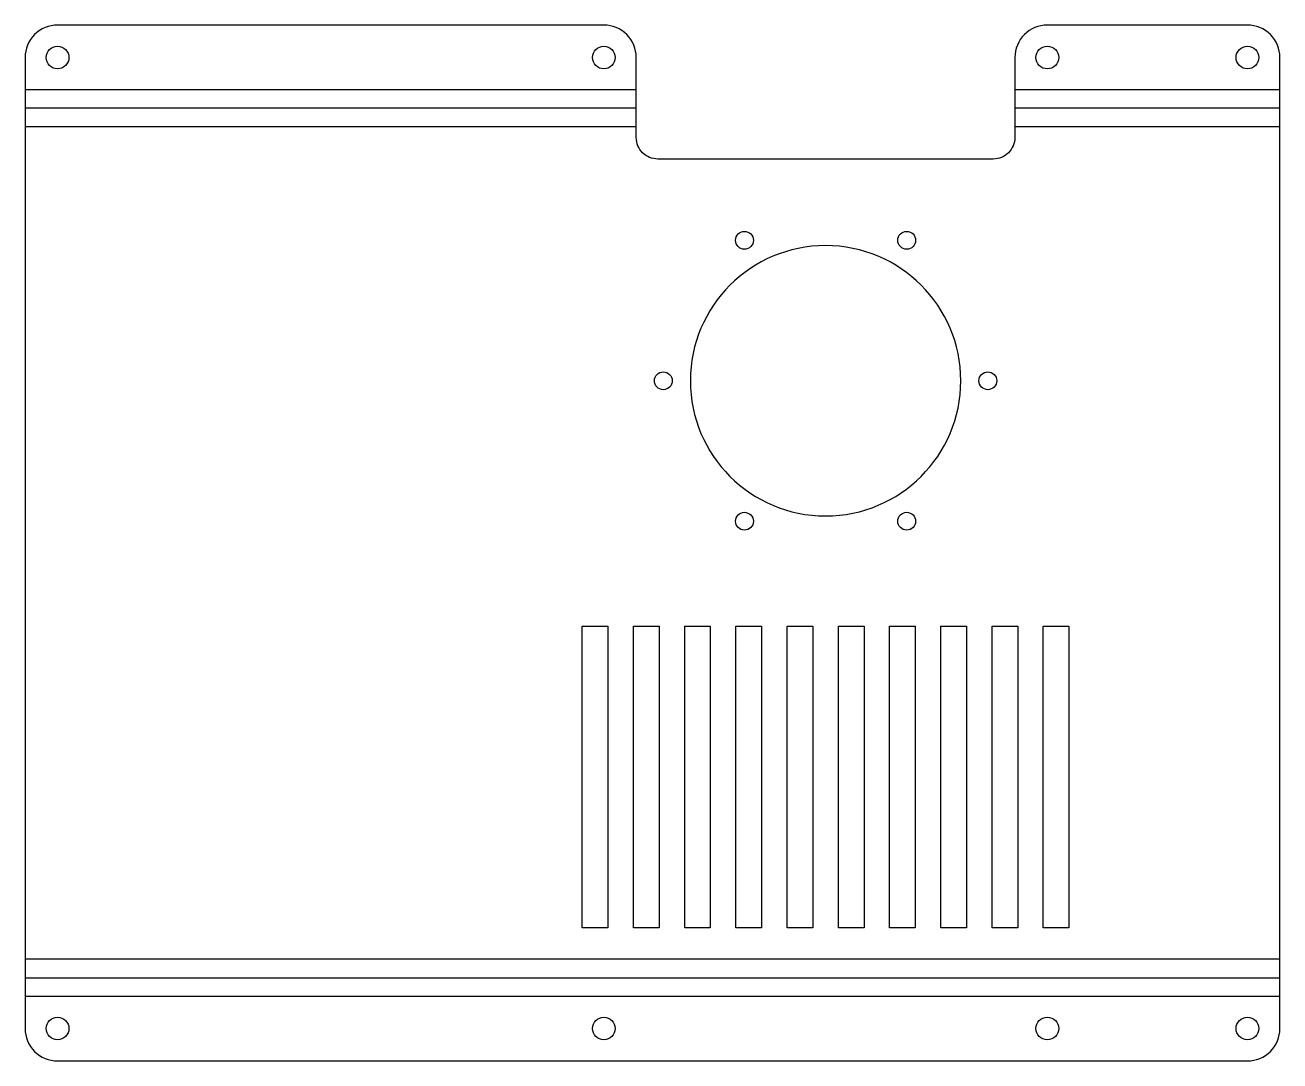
# Model space of a CAD drawing. Header units: millimetres. Extents: x -6 to 226, y 0 to 192.
import ezdxf

# ---------------------------------------------------------------- set-up
doc = ezdxf.new("R2010")
doc.units = ezdxf.units.MM

msp = doc.modelspace()

# ---------------------------------------------------------------- linework, layer by layer
at = {"layer": 'BEND'}
for p, q in [((107, 176.18), (-6, 176.18)), ((226, 176.18), (177, 176.18)), ((-6, 15.39), (226, 15.39))]:
    msp.add_line(p, q, dxfattribs=at)
at = {"layer": 'BEND_EXTENT'}
for p, q in [((107, 179.57), (-6, 179.57)), ((226, 179.57), (177, 179.57)), ((-6, 172.79), (107, 172.79)), ((177, 172.79), (226, 172.79)), ((226, 18.79), (-6, 18.79)), ((-6, 12), (226, 12))]:
    msp.add_line(p, q, dxfattribs=at)
at = {"layer": 'INTERIOR_PROFILES'}
for points in [[(101.74, 24.59), (97, 24.59), (97, 80.39), (101.74, 80.39)], [(111.21, 24.59), (106.47, 24.59), (106.47, 80.39), (111.21, 80.39)], [(120.68, 80.39), (120.68, 24.59), (115.95, 24.59), (115.95, 80.39)], [(125.42, 80.39), (130.16, 80.39), (130.16, 24.59), (125.42, 24.59)], [(139.63, 24.59), (134.89, 24.59), (134.89, 80.39), (139.63, 80.39)], [(149.11, 24.59), (144.37, 24.59), (144.37, 80.39), (149.11, 80.39)], [(153.84, 24.59), (153.84, 80.39), (158.58, 80.39), (158.58, 24.59)], [(163.32, 24.59), (163.32, 80.39), (168.05, 80.39), (168.05, 24.59)], [(172.79, 80.39), (177.53, 80.39), (177.53, 24.59), (172.79, 24.59)], [(187, 24.59), (182.26, 24.59), (182.26, 80.39), (187, 80.39)]]:
    msp.add_lwpolyline(points, close=True, dxfattribs=at)
for centre, radius in [((0, 185.57), 2.1), ((101, 185.57), 2.1), ((183, 185.57), 2.1), ((220, 185.57), 2.1), ((127, 151.77), 1.65), ((157, 151.77), 1.65), ((112, 125.79), 1.65), ((172, 125.79), 1.65), ((127, 99.81), 1.65), ((157, 99.81), 1.65), ((0, 6), 2.1), ((101, 6), 2.1), ((183, 6), 2.1), ((220, 6), 2.1)]:
    msp.add_circle(centre, radius, dxfattribs=at)
at = {"layer": 'INTERIOR_PROFILES', "extrusion": (0, 0, -1)}
msp.add_circle((-142, 125.79), 25, dxfattribs=at)
at = {"layer": 'OUTER_PROFILES'}
msp.add_lwpolyline([(-6, 23.79), (-6, 18.79), (-6, 12), (-6, 6, 0.414214), (0, 0), (220, 0, 0.414214), (226, 6), (226, 12), (226, 18.79), (226, 23.79), (226, 172.79), (226, 179.57), (226, 185.57, 0.414214), (220, 191.57), (183, 191.57, 0.414214), (177, 185.57), (177, 179.57), (177, 172.79), (177, 170.79, -0.414214), (173, 166.79), (111, 166.79, -0.414214), (107, 170.79), (107, 172.79), (107, 179.57), (107, 185.57, 0.414214), (101, 191.57), (0, 191.57, 0.414214), (-6, 185.57), (-6, 179.57), (-6, 172.79)], format="xyb", close=True, dxfattribs=at)

doc.saveas('drawing.dxf')
